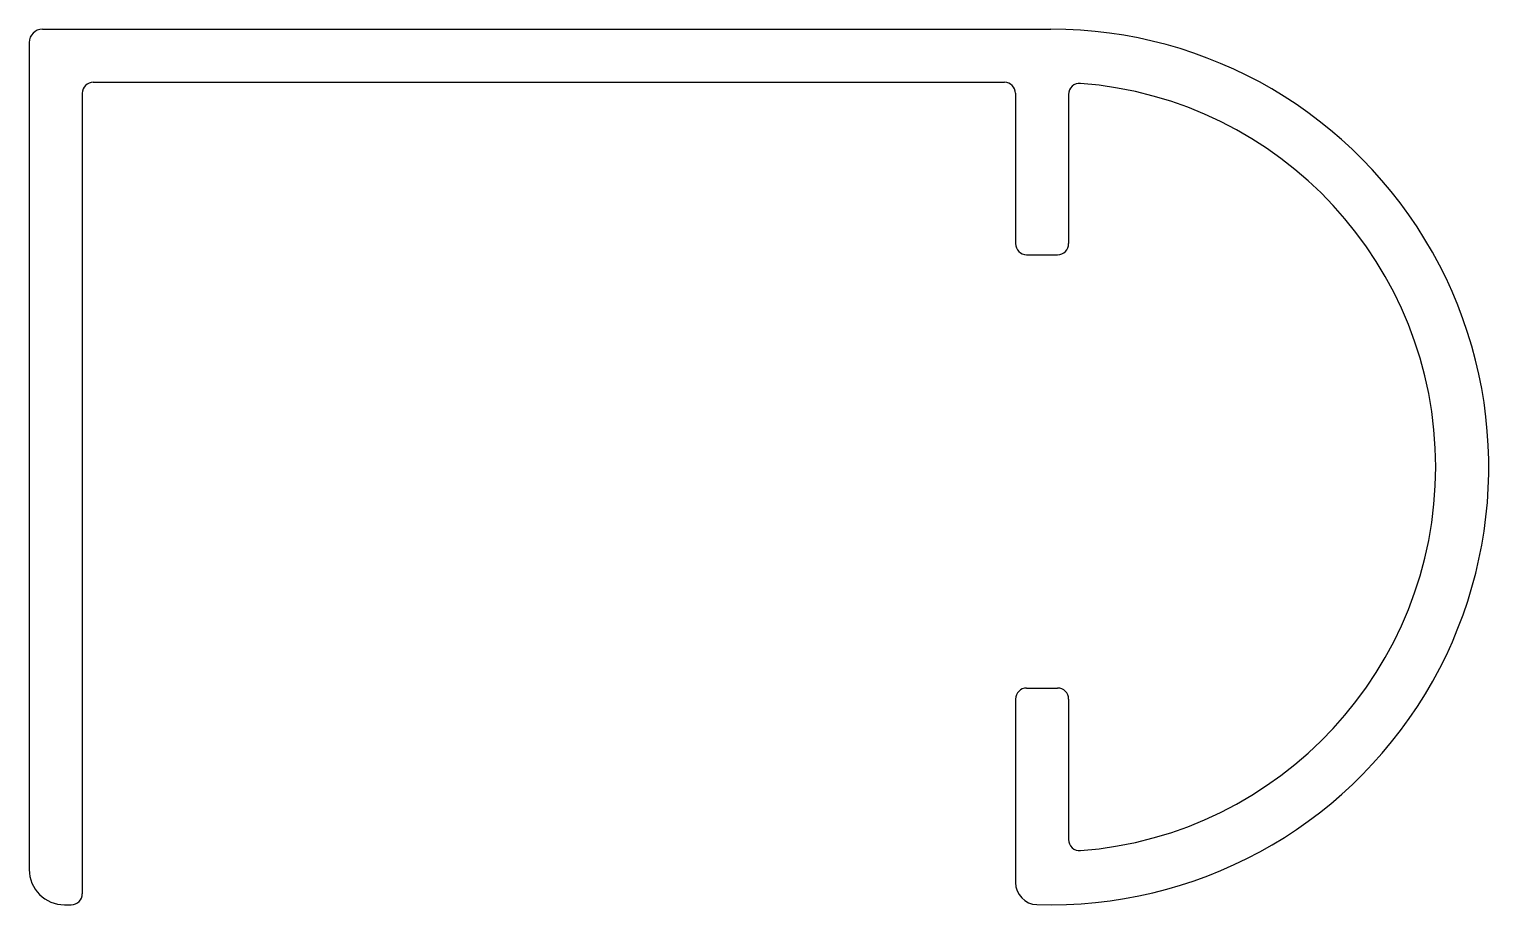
# Model space of a CAD drawing. Extents: x 1444.3 to 1477.3, y 857 to 876.8.
import ezdxf

# ---------------------------------------------------------------- set-up
doc = ezdxf.new("R2010")
doc.units = 0
doc.layers.get('0').update_dxf_attribs({"linetype": 'CONTINUOUS'})

msp = doc.modelspace()

# ---------------------------------------------------------------- linework, layer by layer
at = {"linetype": 'CONTINUOUS'}
for p, q in [((1444.628, 876.778), (1467.428, 876.778)), ((1444.328, 876.478), (1444.328, 857.778)), ((1445.778, 875.578), (1466.378, 875.578)), ((1445.528, 875.328), (1445.528, 857.228)), ((1466.628, 875.328), (1466.628, 871.928)), ((1467.828, 875.303), (1467.828, 871.928)), ((1466.878, 871.678), (1467.578, 871.678)), ((1466.878, 861.878), (1467.578, 861.878)), ((1466.628, 861.628), (1466.628, 857.482)), ((1467.828, 861.628), (1467.828, 858.453)), ((1445.128, 856.978), (1445.278, 856.978))]:
    msp.add_line(p, q, dxfattribs=at)
for centre, radius, start, end in [((1444.628, 876.478), 0.3, 90, 180), ((1467.428, 866.878), 9.9, 268.1711, 90), ((1445.778, 875.328), 0.25, 90, 180), ((1466.378, 875.328), 0.25, 0, 90), ((1468.078, 875.303), 0.25, 85.5883, 180), ((1467.428, 866.878), 8.7, 274.4117, 85.5883), ((1466.878, 871.928), 0.25, 180, 270), ((1467.578, 871.928), 0.25, 270, 0), ((1466.878, 861.628), 0.25, 90, 180), ((1467.578, 861.628), 0.25, 0, 90), ((1468.078, 858.453), 0.25, 180, 274.4117), ((1445.128, 857.778), 0.8, 180, 270), ((1467.128, 857.482), 0.5, 180, 268.1711), ((1445.278, 857.228), 0.25, 270, 0)]:
    msp.add_arc(centre, radius, start, end, dxfattribs=at)

doc.saveas('drawing.dxf')
